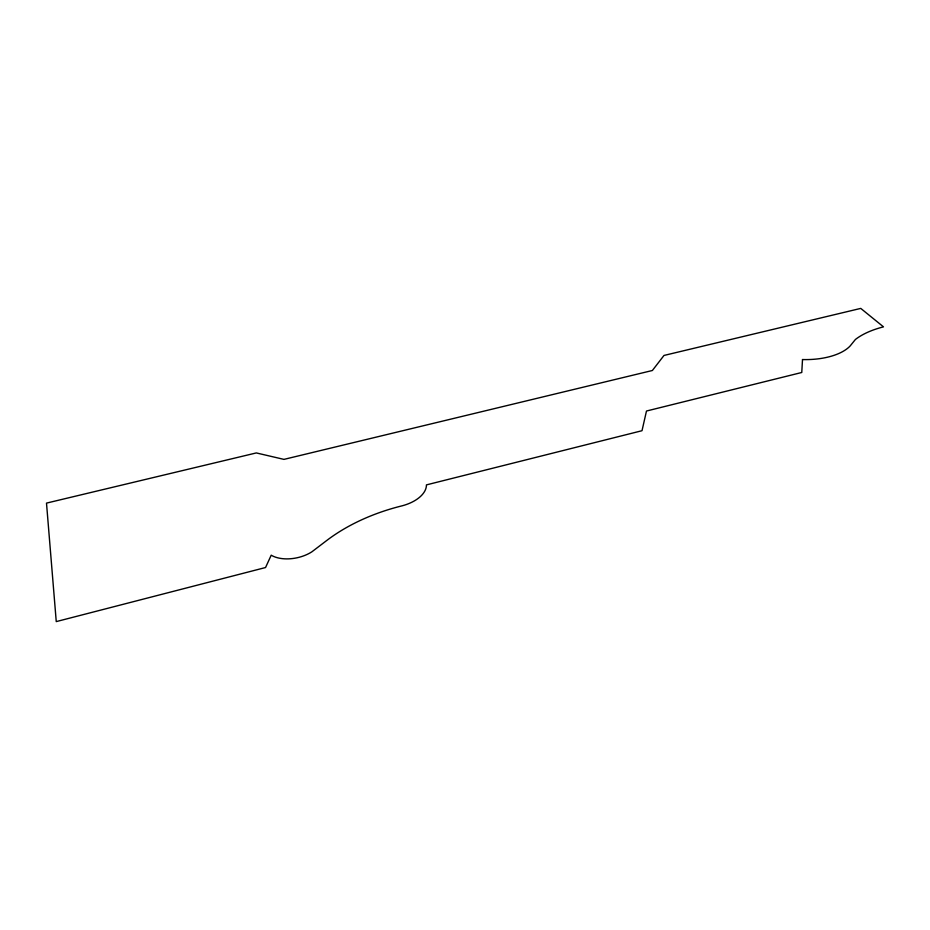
<?xml version="1.0" encoding="UTF-8"?>
<svg xmlns="http://www.w3.org/2000/svg" width="930" height="930" viewBox="0 0 930 930"><rect width="100%" height="100%" fill="white"/><g stroke="black" fill="none" stroke-linecap="round" stroke-linejoin="round"><path stroke-width="1.4" d="M802.509 359.55L801.765 372.488L646.478 411.025L642.014 430.706L426.44 484.89A33.422 18.809 -8.8 0 1 400.551 506.211A156.519 98.778 -8.4 0 0 326.976 540.318L311.91 551.792A28.911 16.694 -12.1 0 1 271.211 555.187L265.55 567.533L56.253 621.6L46.5 503.107L256.32 452.933L283.952 459.385L652.372 370.5L663.997 355.446L860.75 308.4L883.5 326.86A86.455 41.455 4 0 0 855.414 339.473L850.171 345.937A50.383 24.029 1.2 0 1 802.509 359.55"/></g></svg>
